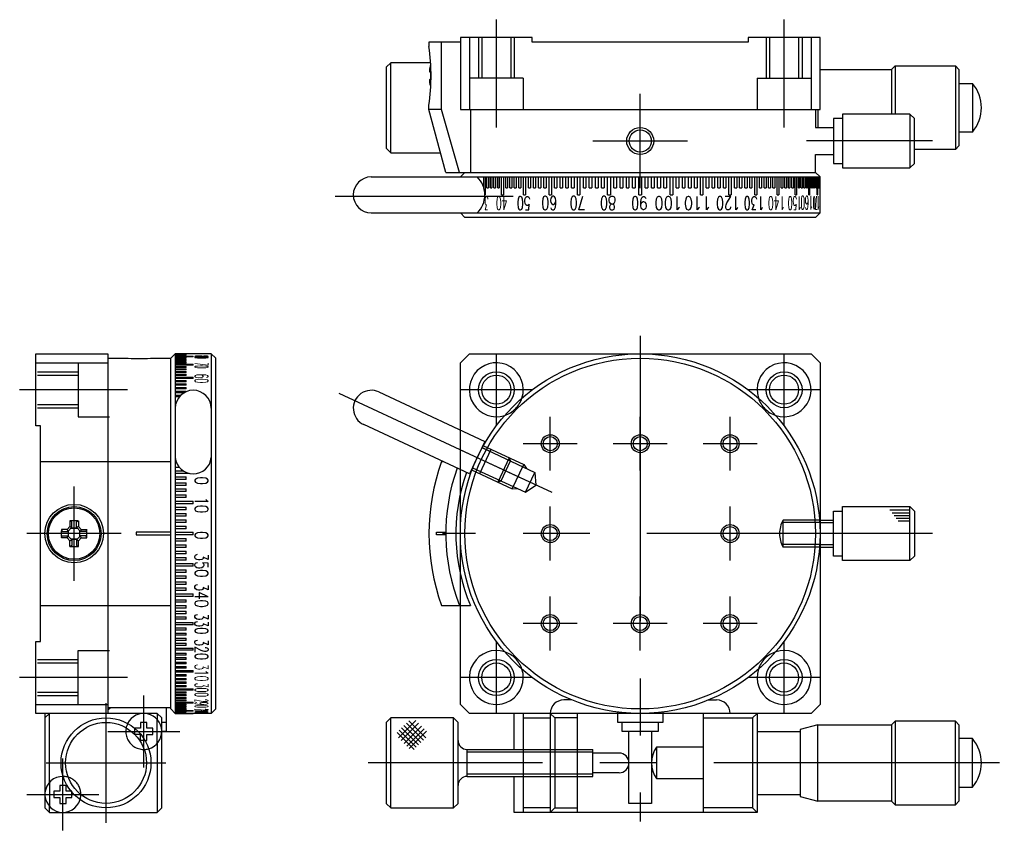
# Model space of a CAD drawing. Extents: x 1 to 228, y 0 to 146.
# Drawn here: x 3.2 to 112.1, y 55.4 to 145.6 of the extents above; entities that cross this region are included whole.
import ezdxf

# ---------------------------------------------------------------- set-up
doc = ezdxf.new("R2010")
doc.units = 0
doc.linetypes.add('CENTER', pattern=[50.8, 31.75, -6.35, 6.35, -6.35])
doc.linetypes.add('DASHED', pattern=[19.05, 12.7, -6.35])
doc.layers.get('0').update_dxf_attribs({"linetype": 'CONTINUOUS'})
doc.layers.add('CENTER', color=1, linetype='CENTER')
doc.styles.get("Standard").update_dxf_attribs({"font": 'txt.shx', "height": 3, "bigfont": 'bigfont.shx'})

msp = doc.modelspace()

# ---------------------------------------------------------------- linework, layer by layer
at = {"color": 7, "linetype": 'CONTINUOUS'}
for p, q in [((52.18, 143.1), (48.68, 143.1)), ((48.68, 143.1), (48.68, 142.6)), ((50.08, 135.6), (50.08, 143.1)), ((60.18, 143.6), (52.18, 143.6)), ((52.18, 143.6), (52.18, 135.6)), ((53.18, 143.6), (53.18, 135.6)), ((60.18, 143.1), (60.18, 143.6)), ((84.18, 143.1), (60.18, 143.1)), ((92.18, 143.6), (84.18, 143.6)), ((84.18, 143.6), (84.18, 143.1)), ((91.18, 143.6), (91.18, 135.6)), ((92.18, 135.6), (92.18, 143.6)), ((44.43, 140.8), (43.93, 140.3)), ((48.86, 140.8), (44.43, 140.8)), ((44.43, 130.8), (44.43, 140.8)), ((43.93, 140.3), (43.93, 131.3)), ((48.75, 139.81), (48.89, 139.81)), ((48.75, 139.81), (48.88, 139.66)), ((92.18, 140.05), (100.13, 140.05)), ((100.13, 140.05), (100.53, 140.45)), ((100.13, 140.05), (100.13, 135.1)), ((100.53, 140.45), (100.53, 135.1)), ((100.53, 140.45), (107.23, 140.45)), ((107.23, 140.45), (107.63, 140.05)), ((107.23, 140.45), (107.23, 131.15)), ((107.63, 140.05), (107.63, 131.55)), ((48.75, 138.89), (48.88, 139.04)), ((48.75, 138.89), (48.89, 138.89)), ((107.63, 138.5), (109.15, 138.5)), ((109.15, 138.5), (109.15, 133.1)), ((48.68, 135.6), (48.68, 136.1)), ((50.56, 128.6), (48.68, 135.6)), ((50.08, 135.6), (48.68, 135.6)), ((52.09, 128.6), (50.08, 135.6)), ((52.18, 135.6), (92.18, 135.6)), ((53.31, 135.6), (53.31, 128.6)), ((91.68, 135.6), (91.68, 133.6)), ((91.93, 135.6), (91.93, 133.6)), ((94.68, 134.6), (93.68, 134.6)), ((93.68, 134.6), (93.68, 129.6)), ((94.68, 135.1), (94.68, 129.1)), ((102.18, 135.1), (94.68, 135.1)), ((102.68, 134.6), (102.18, 135.1)), ((102.18, 135.1), (102.18, 129.1)), ((102.68, 129.6), (102.68, 134.6)), ((91.68, 133.6), (93.68, 133.6)), ((109.15, 133.1), (107.63, 133.1)), ((43.93, 131.3), (44.43, 130.8)), ((44.43, 130.8), (49.97, 130.8)), ((107.23, 131.15), (102.68, 131.15)), ((107.63, 131.55), (107.23, 131.15)), ((91.68, 128.6), (91.68, 130.6)), ((91.68, 130.6), (93.68, 130.6)), ((50.56, 128.6), (91.68, 128.6)), ((52.18, 128.1), (52.68, 128.6)), ((91.68, 128.6), (92.18, 128.1)), ((93.68, 129.6), (94.68, 129.6)), ((94.68, 129.1), (102.18, 129.1)), ((102.18, 129.1), (102.68, 129.6)), ((42.27, 128.1), (92.18, 128.1)), ((54.79, 126.89), (54.79, 128.1)), ((54.94, 128.1), (54.94, 126.1)), ((55.14, 126.9), (55.14, 128.1)), ((55.3, 128.1), (55.3, 126.9)), ((55.52, 126.9), (55.52, 128.1)), ((55.68, 128.1), (55.68, 126.9)), ((55.91, 126.9), (55.91, 128.1)), ((56.09, 128.1), (56.09, 126.9)), ((56.33, 126.9), (56.33, 128.1)), ((56.51, 128.1), (56.51, 126.9)), ((56.76, 126.1), (56.76, 128.1)), ((56.96, 128.1), (56.96, 126.1)), ((57.22, 126.9), (57.22, 128.1)), ((57.42, 128.1), (57.42, 126.9)), ((57.69, 126.9), (57.69, 128.1)), ((57.9, 128.1), (57.9, 126.9)), ((58.18, 126.9), (58.18, 128.1)), ((58.4, 128.1), (58.4, 126.9)), ((58.69, 126.9), (58.69, 128.1)), ((58.91, 128.1), (58.91, 126.9)), ((59.21, 126.1), (59.21, 128.1)), ((59.44, 128.1), (59.44, 126.1)), ((59.75, 126.9), (59.75, 128.1)), ((59.99, 128.1), (59.99, 126.9)), ((60.3, 126.9), (60.3, 128.1)), ((60.55, 128.1), (60.55, 126.9)), ((60.87, 126.9), (60.87, 128.1)), ((61.12, 128.1), (61.12, 126.9)), ((61.46, 126.9), (61.46, 128.1)), ((61.71, 128.1), (61.71, 126.9)), ((62.05, 126.1), (62.05, 128.1)), ((62.31, 128.1), (62.31, 126.1)), ((62.66, 126.9), (62.66, 128.1)), ((62.92, 128.1), (62.92, 126.9)), ((63.28, 126.9), (63.28, 128.1)), ((63.55, 128.1), (63.55, 126.9)), ((63.91, 126.9), (63.91, 128.1)), ((64.18, 128.1), (64.18, 126.9)), ((64.55, 126.9), (64.55, 128.1)), ((64.83, 128.1), (64.83, 126.9)), ((65.2, 126.1), (65.2, 128.1)), ((65.48, 128.1), (65.48, 126.1)), ((65.86, 126.9), (65.86, 128.1)), ((66.14, 128.1), (66.14, 126.9)), ((66.52, 126.9), (66.52, 128.1)), ((66.81, 128.1), (66.81, 126.9)), ((67.2, 126.9), (67.2, 128.1)), ((67.49, 128.1), (67.49, 126.9)), ((67.88, 126.9), (67.88, 128.1)), ((68.17, 128.1), (68.17, 126.9)), ((68.56, 126.1), (68.56, 128.1)), ((68.86, 128.1), (68.86, 126.1)), ((69.25, 126.9), (69.25, 128.1)), ((69.55, 128.1), (69.55, 126.9)), ((69.94, 126.9), (69.94, 128.1)), ((70.24, 128.1), (70.24, 126.9)), ((70.64, 126.9), (70.64, 128.1)), ((70.93, 128.1), (70.93, 126.9)), ((71.33, 126.9), (71.33, 128.1)), ((71.63, 128.1), (71.63, 126.9)), ((72.03, 126.1), (72.03, 128.1)), ((72.33, 128.1), (72.33, 126.1)), ((72.73, 126.9), (72.73, 128.1)), ((73.03, 128.1), (73.03, 126.9)), ((73.43, 126.9), (73.43, 128.1)), ((73.72, 128.1), (73.72, 126.9)), ((74.12, 126.9), (74.12, 128.1)), ((74.42, 128.1), (74.42, 126.9)), ((74.81, 126.9), (74.81, 128.1)), ((75.11, 128.1), (75.11, 126.9)), ((75.51, 126.1), (75.51, 128.1)), ((75.8, 128.1), (75.8, 126.1)), ((76.19, 126.9), (76.19, 128.1)), ((76.48, 128.1), (76.48, 126.9)), ((76.87, 126.9), (76.87, 128.1)), ((77.16, 128.1), (77.16, 126.9)), ((77.55, 126.9), (77.55, 128.1)), ((77.84, 128.1), (77.84, 126.9)), ((78.22, 126.9), (78.22, 128.1)), ((78.5, 128.1), (78.5, 126.9)), ((78.88, 126.1), (78.88, 128.1)), ((79.16, 128.1), (79.16, 126.1)), ((79.53, 126.9), (79.53, 128.1)), ((79.81, 128.1), (79.81, 126.9)), ((80.18, 126.9), (80.18, 128.1)), ((80.45, 128.1), (80.45, 126.9)), ((80.81, 126.9), (80.81, 128.1)), ((81.08, 128.1), (81.08, 126.9)), ((81.44, 126.9), (81.44, 128.1)), ((81.7, 128.1), (81.7, 126.9)), ((82.05, 126.1), (82.05, 128.1)), ((82.31, 128.1), (82.31, 126.1)), ((82.65, 126.9), (82.65, 128.1)), ((82.91, 128.1), (82.91, 126.9)), ((83.24, 126.9), (83.24, 128.1)), ((83.49, 128.1), (83.49, 126.9)), ((83.81, 126.9), (83.81, 128.1)), ((84.06, 128.1), (84.06, 126.9)), ((84.37, 126.9), (84.37, 128.1)), ((84.61, 128.1), (84.61, 126.9)), ((84.92, 126.1), (84.92, 128.1)), ((85.15, 128.1), (85.15, 126.1)), ((85.45, 126.9), (85.45, 128.1)), ((85.67, 128.1), (85.67, 126.9)), ((85.97, 126.9), (85.97, 128.1)), ((86.18, 128.1), (86.18, 126.9)), ((86.46, 126.9), (86.46, 128.1)), ((86.67, 128.1), (86.67, 126.9)), ((86.94, 126.9), (86.94, 128.1)), ((87.14, 128.1), (87.14, 126.9)), ((87.4, 126.1), (87.4, 128.1)), ((87.6, 128.1), (87.6, 126.1)), ((87.85, 126.9), (87.85, 128.1)), ((88.03, 128.1), (88.03, 126.9)), ((88.27, 126.9), (88.27, 128.1)), ((88.45, 128.1), (88.45, 126.9)), ((88.68, 126.9), (88.68, 128.1)), ((88.84, 128.1), (88.84, 126.9)), ((89.06, 126.9), (89.06, 128.1)), ((89.22, 128.1), (89.22, 126.9)), ((89.43, 126.1), (89.43, 128.1)), ((89.58, 128.1), (89.58, 126.1)), ((89.77, 126.9), (89.77, 128.1)), ((89.91, 128.1), (89.91, 126.9)), ((90.09, 126.9), (90.09, 128.1)), ((90.22, 128.1), (90.22, 126.9)), ((90.39, 126.9), (90.39, 128.1)), ((90.51, 128.1), (90.51, 126.9)), ((90.67, 126.9), (90.67, 128.1)), ((90.78, 128.1), (90.78, 126.9)), ((90.92, 126.1), (90.92, 128.1)), ((91.02, 128.1), (91.02, 126.1)), ((91.15, 126.9), (91.15, 128.1)), ((91.25, 128.1), (91.25, 126.9)), ((91.36, 126.9), (91.36, 128.1)), ((91.45, 128.1), (91.45, 126.9)), ((91.55, 126.9), (91.55, 128.1)), ((91.62, 128.1), (91.62, 126.9)), ((91.71, 126.9), (91.71, 128.1)), ((91.77, 128.1), (91.77, 126.9)), ((91.85, 126.1), (91.85, 128.1)), ((91.9, 128.1), (91.9, 126.1)), ((91.96, 126.9), (91.96, 128.1)), ((92.01, 128.1), (92.01, 126.9)), ((92.05, 126.9), (92.05, 128.1)), ((92.09, 128.1), (92.09, 126.9)), ((92.12, 126.9), (92.12, 128.1)), ((92.14, 128.1), (92.14, 126.9)), ((92.16, 126.9), (92.16, 128.1)), ((92.17, 128.1), (92.17, 126.9)), ((92.18, 124.1), (92.18, 128.1)), ((55.14, 126.9), (55.3, 126.9)), ((55.52, 126.9), (55.68, 126.9)), ((55.91, 126.9), (56.09, 126.9)), ((56.33, 126.9), (56.51, 126.9)), ((57.22, 126.9), (57.42, 126.9)), ((57.69, 126.9), (57.9, 126.9)), ((58.18, 126.9), (58.4, 126.9)), ((58.69, 126.9), (58.91, 126.9)), ((59.75, 126.9), (59.99, 126.9)), ((60.3, 126.9), (60.55, 126.9)), ((60.87, 126.9), (61.12, 126.9)), ((61.46, 126.9), (61.71, 126.9)), ((62.66, 126.9), (62.92, 126.9)), ((63.28, 126.9), (63.55, 126.9)), ((63.91, 126.9), (64.18, 126.9)), ((64.55, 126.9), (64.83, 126.9)), ((65.86, 126.9), (66.14, 126.9)), ((66.52, 126.9), (66.81, 126.9)), ((67.2, 126.9), (67.49, 126.9)), ((67.88, 126.9), (68.17, 126.9)), ((69.25, 126.9), (69.55, 126.9)), ((69.94, 126.9), (70.24, 126.9)), ((70.64, 126.9), (70.93, 126.9)), ((71.33, 126.9), (71.63, 126.9)), ((72.73, 126.9), (73.03, 126.9)), ((73.43, 126.9), (73.72, 126.9)), ((74.12, 126.9), (74.42, 126.9)), ((74.81, 126.9), (75.11, 126.9)), ((76.19, 126.9), (76.48, 126.9)), ((76.87, 126.9), (77.16, 126.9)), ((77.55, 126.9), (77.84, 126.9)), ((78.22, 126.9), (78.5, 126.9)), ((79.53, 126.9), (79.81, 126.9)), ((80.18, 126.9), (80.45, 126.9)), ((80.81, 126.9), (81.08, 126.9)), ((81.44, 126.9), (81.7, 126.9)), ((82.65, 126.9), (82.91, 126.9)), ((83.24, 126.9), (83.49, 126.9)), ((83.81, 126.9), (84.06, 126.9)), ((84.37, 126.9), (84.61, 126.9)), ((85.45, 126.9), (85.67, 126.9)), ((85.97, 126.9), (86.18, 126.9)), ((86.46, 126.9), (86.67, 126.9)), ((86.94, 126.9), (87.14, 126.9)), ((87.85, 126.9), (88.03, 126.9)), ((88.27, 126.9), (88.45, 126.9)), ((88.68, 126.9), (88.84, 126.9)), ((89.06, 126.9), (89.22, 126.9)), ((89.77, 126.9), (89.91, 126.9)), ((90.09, 126.9), (90.22, 126.9)), ((90.39, 126.9), (90.51, 126.9)), ((90.67, 126.9), (90.78, 126.9)), ((91.15, 126.9), (91.25, 126.9)), ((91.36, 126.9), (91.45, 126.9)), ((91.55, 126.9), (91.62, 126.9)), ((91.71, 126.9), (91.77, 126.9)), ((91.96, 126.9), (92.01, 126.9)), ((92.05, 126.9), (92.09, 126.9)), ((92.12, 126.9), (92.14, 126.9)), ((92.16, 126.9), (92.17, 126.9)), ((54.9, 126.1), (54.94, 126.1)), ((56.76, 126.1), (56.96, 126.1)), ((59.21, 126.1), (59.44, 126.1)), ((62.05, 126.1), (62.31, 126.1)), ((65.2, 126.1), (65.48, 126.1)), ((68.56, 126.1), (68.86, 126.1)), ((72.03, 126.1), (72.33, 126.1)), ((75.51, 126.1), (75.8, 126.1)), ((78.88, 126.1), (79.16, 126.1)), ((82.05, 126.1), (82.31, 126.1)), ((84.92, 126.1), (85.15, 126.1)), ((87.4, 126.1), (87.6, 126.1)), ((89.43, 126.1), (89.58, 126.1)), ((90.92, 126.1), (91.02, 126.1)), ((91.85, 126.1), (91.9, 126.1)), ((42.27, 124.1), (92.18, 124.1)), ((52.68, 123.6), (52.18, 124.1)), ((91.68, 123.6), (52.68, 123.6)), ((92.18, 124.1), (91.68, 123.6)), ((4.97, 108.44), (12.97, 108.44)), ((4.97, 100.44), (4.97, 108.44)), ((12.97, 108.44), (12.97, 68.44)), ((12.97, 107.94), (15.24, 107.94)), ((17.7, 107.94), (19.97, 107.94)), ((19.97, 107.94), (20.47, 108.44)), ((19.97, 68.94), (19.97, 107.94)), ((20.47, 108.44), (20.47, 68.44)), ((24.47, 108.44), (20.47, 108.44)), ((22.47, 108.44), (20.47, 108.44)), ((20.47, 108.43), (21.67, 108.43)), ((22.47, 108.43), (20.47, 108.43)), ((21.67, 108.42), (20.47, 108.42)), ((20.47, 108.4), (21.67, 108.4)), ((21.67, 108.38), (20.47, 108.38)), ((20.47, 108.34), (21.67, 108.34)), ((21.67, 108.31), (20.47, 108.31)), ((20.47, 108.26), (21.67, 108.26)), ((21.67, 108.22), (20.47, 108.22)), ((20.47, 108.16), (22.47, 108.16)), ((22.47, 108.1), (20.47, 108.1)), ((20.47, 108.03), (21.67, 108.03)), ((21.67, 107.97), (20.47, 107.97)), ((21.67, 108.42), (21.67, 108.43)), ((21.67, 108.38), (21.67, 108.4)), ((21.67, 108.31), (21.67, 108.34)), ((21.67, 108.22), (21.67, 108.26)), ((21.67, 107.97), (21.67, 108.03)), ((22.47, 108.43), (22.47, 108.44)), ((22.47, 108.1), (22.47, 108.16)), ((24.97, 107.94), (24.47, 108.44)), ((24.47, 108.44), (24.47, 68.44)), ((24.97, 68.94), (24.97, 107.94)), ((52.18, 107.44), (53.18, 108.44)), ((53.18, 108.44), (91.18, 108.44)), ((91.18, 108.44), (92.18, 107.44)), ((4.97, 107.44), (12.97, 107.44)), ((20.47, 107.88), (21.67, 107.88)), ((21.67, 107.8), (20.47, 107.8)), ((20.47, 107.7), (21.67, 107.7)), ((21.67, 107.62), (20.47, 107.62)), ((20.47, 107.5), (21.67, 107.5)), ((21.67, 107.41), (20.47, 107.41)), ((20.47, 107.28), (22.47, 107.28)), ((22.47, 107.18), (20.47, 107.18)), ((20.47, 107.03), (21.67, 107.03)), ((21.67, 106.92), (20.47, 106.92)), ((21.67, 107.8), (21.67, 107.88)), ((21.67, 107.62), (21.67, 107.7)), ((21.67, 107.41), (21.67, 107.5)), ((21.67, 106.92), (21.67, 107.03)), ((22.47, 107.18), (22.47, 107.28)), ((52.18, 99.97), (52.18, 107.44)), ((92.18, 107.44), (92.18, 69.44)), ((20.47, 106.77), (21.67, 106.77)), ((21.67, 106.64), (20.47, 106.64)), ((20.47, 106.48), (21.67, 106.48)), ((21.67, 106.34), (20.47, 106.34)), ((20.47, 106.16), (21.67, 106.16)), ((21.67, 106.02), (20.47, 106.02)), ((20.47, 105.83), (22.47, 105.83)), ((21.67, 106.64), (21.67, 106.77)), ((21.67, 106.34), (21.67, 106.48)), ((21.67, 106.02), (21.67, 106.16)), ((22.47, 105.68), (22.47, 105.83)), ((22.47, 105.68), (20.47, 105.68)), ((20.47, 105.48), (21.67, 105.48)), ((21.67, 105.32), (20.47, 105.32)), ((20.47, 105.1), (21.67, 105.1)), ((21.67, 104.93), (20.47, 104.93)), ((20.47, 104.7), (21.67, 104.7)), ((21.67, 105.32), (21.67, 105.48)), ((21.67, 104.93), (21.67, 105.1)), ((21.67, 104.53), (21.67, 104.7)), ((21.67, 104.53), (20.47, 104.53)), ((20.47, 104.29), (21.67, 104.29)), ((21.45, 104.1), (20.47, 104.1)), ((20.47, 103.85), (21.12, 103.85)), ((20.93, 103.66), (20.47, 103.66)), ((21.67, 104.21), (21.67, 104.29)), ((43.12, 104.19), (54.9, 98.7)), ((5.47, 100.44), (4.97, 100.44)), ((5.47, 76.44), (5.47, 100.44)), ((53.21, 95.07), (41.43, 100.57)), ((54.9, 98.7), (53.21, 95.07)), ((5.47, 96.44), (19.97, 96.44)), ((50.08, 96.44), (50.29, 96.44)), ((20.88, 95.79), (20.47, 95.79)), ((20.47, 95.42), (21.3, 95.42)), ((21.96, 95.13), (20.47, 95.13)), ((20.47, 94.76), (21.67, 94.76)), ((21.67, 94.47), (20.47, 94.47)), ((20.47, 94.09), (21.67, 94.09)), ((21.67, 93.8), (20.47, 93.8)), ((21.67, 94.47), (21.67, 94.76)), ((21.67, 93.8), (21.67, 94.09)), ((20.47, 93.42), (21.67, 93.42)), ((21.67, 93.13), (20.47, 93.13)), ((20.47, 92.74), (21.67, 92.74)), ((21.67, 93.13), (21.67, 93.42)), ((21.67, 92.45), (21.67, 92.74)), ((52.18, 83.94), (52.18, 92.94)), ((21.67, 92.45), (20.47, 92.45)), ((20.47, 92.06), (22.47, 92.06)), ((22.47, 91.76), (20.47, 91.76)), ((22.47, 91.76), (22.47, 92.06)), ((20.47, 91.37), (21.67, 91.37)), ((21.67, 91.07), (20.47, 91.07)), ((20.47, 90.67), (21.67, 90.67)), ((21.67, 91.07), (21.67, 91.37)), ((21.67, 90.38), (21.67, 90.67)), ((93.68, 85.94), (93.68, 90.94)), ((93.68, 90.94), (94.68, 90.94)), ((94.68, 85.44), (94.68, 91.44)), ((94.68, 91.44), (102.18, 91.44)), ((102.18, 85.44), (102.18, 91.44)), ((102.18, 91.44), (102.68, 90.94)), ((102.68, 90.94), (102.68, 85.94)), ((8.76, 89.85), (8.76, 89.22)), ((8.96, 89.75), (8.76, 89.85)), ((8.96, 89.14), (8.96, 89.75)), ((9.48, 89.75), (9.69, 89.85)), ((9.48, 89.14), (9.48, 89.75)), ((9.69, 89.85), (9.69, 89.22)), ((21.67, 90.38), (20.47, 90.38)), ((20.47, 89.98), (21.67, 89.98)), ((21.67, 89.68), (20.47, 89.68)), ((21.67, 89.68), (21.67, 89.98)), ((92.18, 89.94), (93.68, 89.94)), ((8.44, 88.9), (7.81, 88.9)), ((7.81, 88.9), (7.9, 88.69)), ((7.9, 88.69), (8.52, 88.69)), ((8.76, 89.22), (8.44, 88.9)), ((8.44, 88.9), (8.52, 88.7)), ((8.52, 88.69), (8.96, 89.14)), ((8.6, 88.1), (8.6, 88.77)), ((8.76, 89.22), (8.96, 89.13)), ((9.56, 89.06), (8.88, 89.06)), ((8.88, 89.06), (9.56, 89.06)), ((9.69, 89.22), (9.48, 89.13)), ((9.92, 88.69), (9.48, 89.14)), ((9.69, 89.22), (10.01, 88.9)), ((9.84, 88.1), (9.84, 88.77)), ((10.01, 88.9), (9.92, 88.7)), ((10.54, 88.69), (9.92, 88.69)), ((10.01, 88.9), (10.64, 88.9)), ((10.64, 88.9), (10.54, 88.69)), ((19.97, 88.59), (16.11, 88.59)), ((16.11, 88.59), (16.11, 88.29)), ((16.11, 88.29), (19.97, 88.29)), ((20.47, 89.28), (21.67, 89.28)), ((21.67, 88.98), (20.47, 88.98)), ((20.47, 88.59), (22.47, 88.59)), ((22.47, 88.29), (20.47, 88.29)), ((21.67, 88.98), (21.67, 89.28)), ((22.47, 88.29), (22.47, 88.59)), ((49.52, 88.29), (49.52, 88.59)), ((49.52, 88.59), (50.56, 88.59)), ((50.56, 88.29), (49.52, 88.29)), ((49.53, 88.29), (49.53, 88.59)), ((7.81, 87.97), (7.9, 88.18)), ((8.44, 87.97), (7.81, 87.97)), ((7.9, 88.18), (8.52, 88.18)), ((8.44, 87.97), (8.52, 88.18)), ((8.76, 87.65), (8.44, 87.97)), ((8.52, 88.18), (8.96, 87.73)), ((8.76, 87.65), (8.96, 87.74)), ((8.76, 87.02), (8.76, 87.65)), ((9.56, 87.82), (8.88, 87.82)), ((8.88, 87.82), (9.56, 87.82)), ((8.96, 87.73), (8.96, 87.12)), ((9.92, 88.18), (9.48, 87.73)), ((9.69, 87.65), (9.48, 87.74)), ((9.48, 87.73), (9.48, 87.12)), ((9.69, 87.65), (10.01, 87.97)), ((9.69, 87.02), (9.69, 87.65)), ((10.54, 88.18), (9.92, 88.18)), ((10.01, 87.97), (9.92, 88.18)), ((10.01, 87.97), (10.64, 87.97)), ((10.64, 87.97), (10.54, 88.18)), ((20.47, 87.89), (21.67, 87.89)), ((21.67, 87.59), (20.47, 87.59)), ((20.47, 87.19), (21.67, 87.19)), ((21.67, 87.59), (21.67, 87.89)), ((21.67, 86.89), (21.67, 87.19)), ((8.96, 87.12), (8.76, 87.02)), ((9.48, 87.12), (9.69, 87.02)), ((21.67, 86.89), (20.47, 86.89)), ((20.47, 86.49), (21.67, 86.49)), ((21.67, 86.2), (20.47, 86.2)), ((21.67, 86.2), (21.67, 86.49)), ((92.18, 86.94), (93.68, 86.94)), ((20.47, 85.8), (21.67, 85.8)), ((21.67, 85.5), (20.47, 85.5)), ((20.47, 85.11), (22.47, 85.11)), ((21.67, 85.5), (21.67, 85.8)), ((22.47, 84.81), (22.47, 85.11)), ((94.68, 85.94), (93.68, 85.94)), ((102.18, 85.44), (94.68, 85.44)), ((102.68, 85.94), (102.18, 85.44)), ((22.47, 84.81), (20.47, 84.81)), ((20.47, 84.42), (21.67, 84.42)), ((21.67, 84.13), (20.47, 84.13)), ((21.67, 84.13), (21.67, 84.42)), ((20.47, 83.74), (21.67, 83.74)), ((21.67, 83.45), (20.47, 83.45)), ((20.47, 83.07), (21.67, 83.07)), ((21.67, 83.45), (21.67, 83.74)), ((21.67, 82.78), (21.67, 83.07)), ((21.67, 82.78), (20.47, 82.78)), ((20.47, 82.4), (21.67, 82.4)), ((21.67, 82.11), (20.47, 82.11)), ((20.47, 81.74), (22.47, 81.74)), ((21.67, 82.11), (21.67, 82.4)), ((22.47, 81.45), (22.47, 81.74)), ((22.47, 81.45), (20.47, 81.45)), ((20.47, 81.08), (21.67, 81.08)), ((21.67, 80.8), (20.47, 80.8)), ((21.67, 80.8), (21.67, 81.08)), ((5.47, 80.44), (19.97, 80.44)), ((20.47, 80.44), (21.67, 80.44)), ((21.67, 80.16), (20.47, 80.16)), ((20.47, 79.8), (21.67, 79.8)), ((21.67, 80.16), (21.67, 80.44)), ((21.67, 79.53), (21.67, 79.8)), ((50.08, 80.44), (53.31, 80.44)), ((52.18, 69.44), (52.18, 80.44)), ((21.67, 79.53), (20.47, 79.53)), ((20.47, 79.18), (21.67, 79.18)), ((21.67, 78.91), (20.47, 78.91)), ((20.47, 78.57), (22.47, 78.57)), ((21.67, 78.91), (21.67, 79.18)), ((22.47, 78.31), (22.47, 78.57)), ((22.47, 78.31), (20.47, 78.31)), ((20.47, 77.96), (21.67, 77.96)), ((21.67, 77.71), (20.47, 77.71)), ((20.47, 77.38), (21.67, 77.38)), ((21.67, 77.71), (21.67, 77.96)), ((21.67, 77.13), (21.67, 77.38)), ((4.97, 68.44), (4.97, 76.44)), ((4.97, 76.44), (5.47, 76.44)), ((21.67, 77.13), (20.47, 77.13)), ((20.47, 76.8), (21.67, 76.8)), ((21.67, 76.56), (20.47, 76.56)), ((21.67, 76.56), (21.67, 76.8)), ((20.47, 76.24), (21.67, 76.24)), ((21.67, 76), (20.47, 76)), ((20.47, 75.69), (22.47, 75.69)), ((22.47, 75.46), (20.47, 75.46)), ((21.67, 76), (21.67, 76.24)), ((22.47, 75.46), (22.47, 75.69)), ((20.47, 75.16), (21.67, 75.16)), ((21.67, 74.94), (20.47, 74.94)), ((20.47, 74.65), (21.67, 74.65)), ((21.67, 74.43), (20.47, 74.43)), ((20.47, 74.15), (21.67, 74.15)), ((21.67, 74.94), (21.67, 75.16)), ((21.67, 74.43), (21.67, 74.65)), ((21.67, 73.94), (21.67, 74.15)), ((21.67, 73.94), (20.47, 73.94)), ((20.47, 73.67), (21.67, 73.67)), ((21.67, 73.47), (20.47, 73.47)), ((20.47, 73.21), (22.47, 73.21)), ((22.47, 73.02), (20.47, 73.02)), ((21.67, 73.47), (21.67, 73.67)), ((22.47, 73.02), (22.47, 73.21)), ((20.47, 72.77), (21.67, 72.77)), ((21.67, 72.58), (20.47, 72.58)), ((20.47, 72.34), (21.67, 72.34)), ((21.67, 72.17), (20.47, 72.17)), ((20.47, 71.94), (21.67, 71.94)), ((21.67, 72.58), (21.67, 72.77)), ((21.67, 72.17), (21.67, 72.34)), ((21.67, 71.77), (21.67, 71.94)), ((21.67, 71.77), (20.47, 71.77)), ((20.47, 71.55), (21.67, 71.55)), ((21.67, 71.4), (20.47, 71.4)), ((20.47, 71.19), (22.47, 71.19)), ((22.47, 71.04), (20.47, 71.04)), ((20.47, 70.85), (21.67, 70.85)), ((21.67, 71.4), (21.67, 71.55)), ((21.67, 70.71), (21.67, 70.85)), ((22.47, 71.04), (22.47, 71.19)), ((21.67, 70.71), (20.47, 70.71)), ((20.47, 70.53), (21.67, 70.53)), ((21.67, 70.39), (20.47, 70.39)), ((20.47, 70.23), (21.67, 70.23)), ((21.67, 70.1), (20.47, 70.1)), ((20.47, 69.95), (21.67, 69.95)), ((21.67, 69.84), (20.47, 69.84)), ((21.67, 70.39), (21.67, 70.53)), ((21.67, 70.1), (21.67, 70.23)), ((21.67, 69.84), (21.67, 69.95)), ((64.58, 69.94), (63.68, 69.94)), ((79.78, 69.94), (80.68, 69.94)), ((4.97, 69.44), (12.97, 69.44)), ((12.97, 69.11), (19.97, 69.11)), ((12.97, 68.84), (13.25, 69.11)), ((19.47, 69.11), (19.47, 66.44)), ((20.47, 68.44), (19.97, 68.94)), ((20.47, 69.69), (22.47, 69.69)), ((22.47, 69.59), (20.47, 69.59)), ((20.47, 69.46), (21.67, 69.46)), ((21.67, 69.37), (20.47, 69.37)), ((20.47, 69.25), (21.67, 69.25)), ((21.67, 69.17), (20.47, 69.17)), ((20.47, 69.07), (21.67, 69.07)), ((21.67, 68.99), (20.47, 68.99)), ((20.47, 68.9), (21.67, 68.9)), ((21.67, 68.84), (20.47, 68.84)), ((20.47, 68.77), (22.47, 68.77)), ((22.47, 68.71), (20.47, 68.71)), ((21.67, 69.37), (21.67, 69.46)), ((21.67, 69.17), (21.67, 69.25)), ((21.67, 68.99), (21.67, 69.07)), ((21.67, 68.84), (21.67, 68.9)), ((22.47, 69.59), (22.47, 69.69)), ((22.47, 68.71), (22.47, 68.77)), ((24.47, 68.44), (24.97, 68.94)), ((53.18, 68.44), (52.18, 69.44)), ((92.18, 69.44), (91.18, 68.44)), ((18.47, 68.44), (4.97, 68.44)), ((5.97, 68.44), (5.97, 57.94)), ((5.97, 67.94), (6.47, 68.44)), ((6.47, 60.76), (6.47, 68.44)), ((18.97, 67.94), (18.47, 68.44)), ((18.47, 68.44), (18.47, 67.76)), ((18.97, 57.94), (18.97, 67.94)), ((20.47, 68.65), (21.67, 68.65)), ((21.67, 68.61), (20.47, 68.61)), ((20.47, 68.56), (21.67, 68.56)), ((21.67, 68.53), (20.47, 68.53)), ((20.47, 68.49), (21.67, 68.49)), ((21.67, 68.47), (20.47, 68.47)), ((20.47, 68.45), (21.67, 68.45)), ((24.47, 68.44), (20.47, 68.44)), ((21.67, 68.44), (20.47, 68.44)), ((20.47, 68.44), (22.47, 68.44)), ((22.47, 68.44), (20.47, 68.44)), ((21.67, 68.61), (21.67, 68.65)), ((21.67, 68.53), (21.67, 68.56)), ((21.67, 68.47), (21.67, 68.49)), ((21.67, 68.44), (21.67, 68.45)), ((22.47, 68.44), (22.47, 68.44)), ((44.43, 67.94), (43.93, 67.44)), ((51.43, 67.94), (44.43, 67.94)), ((44.43, 57.94), (44.43, 67.94)), ((51.93, 67.44), (51.43, 67.94)), ((51.43, 57.94), (51.43, 67.94)), ((69.68, 68.44), (53.18, 68.44)), ((58.18, 64.44), (58.18, 68.44)), ((59.18, 68.44), (59.18, 57.44)), ((59.18, 67.94), (62.18, 67.94)), ((62.18, 68.44), (62.18, 57.44)), ((62.68, 67.94), (62.18, 68.44)), ((65.18, 67.94), (62.68, 67.94)), ((62.68, 67.94), (62.68, 57.94)), ((65.18, 68.44), (65.18, 57.44)), ((69.68, 67.44), (69.68, 68.59)), ((74.68, 68.59), (74.68, 67.44)), ((91.18, 68.44), (74.68, 68.44)), ((79.18, 68.44), (79.18, 57.44)), ((79.18, 67.94), (84.68, 67.94)), ((84.68, 67.94), (85.18, 68.44)), ((84.68, 67.94), (84.68, 57.94)), ((85.18, 68.44), (85.18, 57.44)), ((100.13, 67.19), (100.53, 67.59)), ((100.53, 67.59), (100.53, 58.29)), ((107.23, 67.59), (100.53, 67.59)), ((107.23, 58.29), (107.23, 67.59)), ((107.23, 67.59), (107.63, 67.19)), ((16.62, 66.79), (15.97, 66.79)), ((15.97, 66.79), (15.97, 66.78)), ((17.32, 67.44), (16.62, 67.44)), ((16.62, 67.44), (16.62, 66.79)), ((17.32, 66.79), (17.32, 67.44)), ((17.97, 66.79), (17.32, 66.79)), ((17.97, 66.09), (17.97, 66.79)), ((19.47, 67.44), (18.97, 67.44)), ((43.93, 67.44), (43.93, 58.44)), ((51.93, 58.44), (51.93, 67.44)), ((74.68, 67.44), (69.68, 67.44)), ((70.18, 66.44), (70.18, 67.44)), ((74.18, 67.44), (74.18, 66.44)), ((91.93, 67.19), (89.98, 66.66)), ((89.98, 66.66), (89.98, 59.21)), ((91.93, 58.69), (91.93, 67.19)), ((91.93, 67.19), (100.13, 67.19)), ((100.13, 67.19), (100.13, 58.69)), ((107.63, 67.19), (107.63, 58.69)), ((17.1, 65.44), (17.32, 65.44)), ((17.32, 65.44), (17.32, 66.09)), ((17.32, 66.09), (17.97, 66.09)), ((19.47, 66.44), (18.97, 66.44)), ((74.18, 66.44), (70.18, 66.44)), ((70.93, 58.44), (70.93, 66.44)), ((73.43, 66.44), (73.43, 58.44)), ((85.18, 66.44), (89.98, 66.44)), ((109.15, 65.64), (107.63, 65.64)), ((109.15, 60.24), (109.15, 65.64)), ((18.47, 65.11), (18.47, 57.44)), ((52.93, 64.44), (59.18, 64.44)), ((52.93, 61.44), (52.93, 64.44)), ((65.18, 64.44), (66.93, 64.44)), ((66.93, 61.44), (66.93, 64.44)), ((79.18, 64.69), (73.99, 64.69)), ((73.99, 64.69), (73.99, 61.19)), ((69.83, 64.04), (66.93, 64.04)), ((52.93, 61.44), (59.18, 61.44)), ((58.18, 57.44), (58.18, 61.44)), ((65.18, 61.44), (66.93, 61.44)), ((69.83, 61.84), (66.93, 61.84)), ((73.99, 61.19), (79.18, 61.19)), ((8.32, 60.44), (7.62, 60.44)), ((7.62, 60.44), (7.62, 59.79)), ((8.32, 59.79), (8.32, 60.44)), ((107.63, 60.24), (109.15, 60.24)), ((7.62, 59.79), (6.97, 59.79)), ((6.97, 59.79), (6.97, 59.09)), ((6.97, 59.09), (7.62, 59.09)), ((7.62, 59.09), (7.62, 58.44)), ((8.89, 59.79), (8.32, 59.79)), ((8.32, 58.44), (8.32, 59.09)), ((8.32, 59.09), (8.97, 59.09)), ((8.97, 59.09), (8.97, 59.69)), ((85.18, 59.44), (89.98, 59.44)), ((89.98, 59.21), (91.93, 58.69)), ((5.97, 57.94), (6.47, 57.44)), ((6.47, 57.44), (6.47, 58.11)), ((7.62, 58.44), (8.32, 58.44)), ((18.47, 57.44), (18.97, 57.94)), ((43.93, 58.44), (44.43, 57.94)), ((44.43, 57.94), (51.43, 57.94)), ((51.43, 57.94), (51.93, 58.44)), ((62.18, 57.94), (59.18, 57.94)), ((62.68, 57.94), (62.18, 57.44)), ((62.68, 57.94), (65.18, 57.94)), ((73.43, 58.44), (70.93, 58.44)), ((84.68, 57.94), (79.18, 57.94)), ((84.68, 57.94), (85.18, 57.44)), ((100.13, 58.69), (91.93, 58.69)), ((100.53, 58.29), (100.13, 58.69)), ((100.53, 58.29), (107.23, 58.29)), ((107.63, 58.69), (107.23, 58.29)), ((6.47, 57.44), (18.47, 57.44)), ((85.18, 57.44), (58.18, 57.44))]:
    msp.add_line(p, q, dxfattribs=at)
at = {"color": 3, "linetype": 'DASHED'}
for p, q in [((54.18, 143.6), (54.18, 139.1)), ((54.56, 143.6), (54.56, 139.1)), ((57.8, 143.6), (57.8, 139.1)), ((58.18, 143.6), (58.18, 139.1)), ((86.18, 143.6), (86.18, 139.1)), ((86.56, 143.6), (86.56, 139.1)), ((89.8, 143.6), (89.8, 139.1)), ((90.18, 143.6), (90.18, 139.1)), ((59.18, 139.1), (53.18, 139.1)), ((59.18, 139.1), (59.18, 135.6)), ((85.18, 139.1), (91.18, 139.1)), ((85.18, 139.1), (85.18, 135.6)), ((9.66, 107.44), (9.66, 101.44)), ((5.16, 106.44), (9.66, 106.44)), ((5.16, 106.06), (9.66, 106.06)), ((5.16, 102.81), (9.66, 102.81)), ((5.16, 102.44), (9.66, 102.44)), ((9.66, 101.44), (13.16, 101.44)), ((52.18, 92.94), (52.18, 99.97)), ((54.69, 98.25), (59.22, 96.13)), ((54.33, 95.11), (55.59, 97.82)), ((54.57, 98), (60.46, 95.25)), ((54.58, 98.02), (55.49, 97.6)), ((57.62, 96.88), (56.35, 94.16)), ((56.71, 94.29), (57.75, 96.52)), ((57.75, 96.52), (57.62, 96.88)), ((57.95, 93.41), (59.22, 96.13)), ((59.22, 96.13), (59.53, 95.69)), ((53.42, 95.53), (57.95, 93.41)), ((53.53, 95.77), (59.43, 93.03)), ((53.53, 95.75), (54.43, 95.33)), ((59.43, 93.03), (60.46, 95.25)), ((60.46, 95.25), (60.59, 93.84)), ((56.35, 94.16), (56.71, 94.29)), ((59.43, 93.03), (60.59, 93.84)), ((57.95, 93.41), (58.49, 93.46)), ((92.18, 89.66), (87.94, 89.66)), ((92.18, 89.94), (88.08, 89.94)), ((88.08, 86.94), (88.08, 89.94)), ((92.18, 87.21), (87.94, 87.21)), ((92.18, 86.94), (88.08, 86.94)), ((52.18, 80.44), (52.18, 83.94)), ((9.66, 69.44), (9.66, 75.44)), ((9.66, 75.44), (13.16, 75.44)), ((5.16, 74.44), (9.66, 74.44)), ((5.16, 74.06), (9.66, 74.06)), ((5.16, 70.81), (9.66, 70.81)), ((5.16, 70.44), (9.66, 70.44)), ((18.47, 65.11), (18.47, 67.76)), ((74.68, 68.44), (69.68, 68.44)), ((15.97, 66.09), (15.97, 66.78)), ((16.62, 66.09), (15.97, 66.09)), ((16.62, 65.44), (16.62, 66.09)), ((17.1, 65.44), (16.62, 65.44)), ((59.18, 64.44), (65.18, 64.44)), ((59.18, 64.16), (65.18, 64.16)), ((59.18, 61.71), (65.18, 61.71)), ((59.18, 61.44), (65.18, 61.44)), ((6.47, 60.76), (6.47, 58.11)), ((8.97, 59.79), (8.89, 59.79)), ((8.97, 59.69), (8.97, 59.79))]:
    msp.add_line(p, q, dxfattribs=at)
at = {"color": 3, "linetype": 'CONTINUOUS'}
for p, q in [((99.95, 91.07), (102.18, 91.07)), ((100.19, 90.76), (102.18, 90.76)), ((100.41, 90.47), (102.18, 90.47)), ((92.18, 89.66), (93.68, 89.66)), ((100.64, 90.17), (102.18, 90.17)), ((100.87, 89.87), (102.18, 89.87)), ((92.18, 87.21), (93.68, 87.21)), ((45.29, 65.74), (47.22, 67.67)), ((46.43, 67.62), (48.32, 65.73)), ((45.39, 66.58), (47.28, 64.69)), ((45.58, 65.44), (47.51, 67.37)), ((45.65, 66.84), (47.54, 64.94)), ((45.9, 67.09), (47.8, 65.2)), ((45.93, 65.09), (47.86, 67.02)), ((46.17, 67.36), (48.06, 65.47)), ((46.23, 64.8), (48.16, 66.73)), ((45.15, 66.34), (47.04, 64.45)), ((46.5, 64.53), (48.43, 66.46)), ((52.93, 64.16), (59.18, 64.16)), ((65.18, 64.16), (66.93, 64.16)), ((52.93, 61.71), (59.18, 61.71)), ((65.18, 61.71), (66.93, 61.71))]:
    msp.add_line(p, q, dxfattribs=at)
for centre, radius in [((72.18, 132.1), 1.5), ((56.18, 104.44), 2), ((88.18, 104.44), 2), ((62.18, 98.44), 1), ((72.18, 98.44), 1), ((82.18, 98.44), 1), ((62.18, 88.44), 1), ((82.18, 88.44), 1), ((62.18, 78.44), 1), ((72.18, 78.44), 1), ((82.18, 78.44), 1), ((56.18, 72.44), 2), ((88.18, 72.44), 2)]:
    msp.add_circle(centre, radius, dxfattribs=at)
at = {"color": 7, "linetype": 'CONTINUOUS'}
for centre, radius in [((72.18, 132.1), 1.23), ((72.18, 88.44), 20), ((72.18, 88.44), 19.5), ((56.18, 104.44), 1.62), ((88.18, 104.44), 1.62), ((62.18, 98.44), 0.783), ((72.18, 98.44), 0.783), ((82.18, 98.44), 0.783), ((9.22, 88.44), 3.25), ((9.22, 88.44), 3), ((9.22, 88.44), 2.86), ((62.18, 88.44), 0.783), ((82.18, 88.44), 0.783), ((62.18, 78.44), 0.783), ((72.18, 78.44), 0.783), ((82.18, 78.44), 0.783), ((56.18, 72.44), 1.62), ((88.18, 72.44), 1.62), ((12.77, 62.94), 5), ((12.77, 62.94), 4.5)]:
    msp.add_circle(centre, radius, dxfattribs=at)
for centre, radius, start, end in [((25.41, 139.35), 23.5, 352.0506, 7.9494), ((53.57, 139.35), 4.88, 164.1523, 170.7667), ((53.57, 139.97), 4.82, 178.1031, 181.8969), ((54.39, 139.35), 5.51, 175.1693, 184.8307), ((53.57, 138.73), 4.82, 178.1031, 181.8969), ((53.57, 139.35), 4.88, 189.2333, 195.8477), ((105.93, 135.8), 4.2, 319.9948, 40.0052), ((42.27, 126.1), 2, 90, 270), ((52.11, 126.1), 2.79, 314.1804, 45.8196), ((16.47, 127.4), 19.5, 266.385, 273.615), ((56.18, 104.44), 3, 341.9694, 288.0306), ((88.18, 104.44), 3, 251.9694, 198.0306), ((22.47, 102.38), 2, 0, 180), ((42.27, 102.38), 2, 65, 245), ((22.47, 97.09), 2.01, 185.648, 354.346), ((72.18, 88.44), 23.5, 160.0972, 199.9028), ((72.18, 88.44), 21.62, 160.3068, 201.7127), ((72.18, 88.44), 20.5, 160.5987, 202.9697), ((9.22, 80.32), 9.55, 87.212, 92.788), ((9.22, 80.32), 9.55, 87.212, 92.788), ((17.34, 88.44), 9.55, 177.212, 182.788), ((1.1, 88.44), 9.55, 357.212, 2.788), ((9.22, 96.55), 9.55, 267.212, 272.788), ((9.22, 96.55), 9.55, 267.212, 272.788), ((56.18, 72.44), 3, 71.9694, 18.0306), ((88.18, 72.44), 3, 161.9694, 108.0306), ((63.68, 68.44), 1.5, 90, 180), ((80.68, 68.44), 1.5, 360, 90), ((16.97, 66.44), 2, 285.8193, 153.7918), ((52.93, 65.44), 1, 180, 270), ((105.93, 62.94), 4.2, 319.9948, 40.0052), ((76.43, 62.94), 3, 144.3147, 215.6853), ((69.83, 62.94), 1.1, 270, 90), ((7.97, 59.44), 2, 89.1297, 343.0668), ((52.93, 60.44), 1, 90, 180)]:
    msp.add_arc(centre, radius, start, end, dxfattribs=at)
at = {"color": 3, "linetype": 'DASHED'}
for centre, radius, start, end in [((56.18, 104.44), 3, 288.0306, 341.9694), ((88.18, 104.44), 3, 198.0306, 251.9694), ((90.68, 88.44), 3, 150, 210), ((56.18, 72.44), 3, 18.0306, 71.9694), ((88.18, 72.44), 3, 108.0306, 161.9694), ((16.97, 66.44), 2, 153.7918, 285.8193), ((7.97, 59.44), 2, 343.0668, 89.1297)]:
    msp.add_arc(centre, radius, start, end, dxfattribs=at)
at = {"layer": 'CENTER', "color": 1, "linetype": 'CENTER'}
for p, q in [((56.18, 133.6), (56.18, 145.6)), ((88.18, 133.6), (88.18, 145.6)), ((72.18, 126.85), (72.18, 137.35)), ((66.93, 132.1), (77.43, 132.1)), ((104.68, 132.1), (90.68, 132.1)), ((38.27, 125.96), (58.05, 125.96)), ((72.18, 110.44), (72.18, 56.44)), ((56.18, 100.44), (56.18, 108.44)), ((88.18, 100.44), (88.18, 108.44)), ((15.16, 104.44), (3.16, 104.44)), ((38.65, 104.07), (59.04, 94.56)), ((60.18, 104.44), (52.18, 104.44)), ((92.18, 104.44), (84.18, 104.44)), ((62.18, 95.44), (62.18, 101.44)), ((72.18, 95.44), (72.18, 101.44)), ((82.18, 95.44), (82.18, 101.44)), ((65.18, 98.44), (59.18, 98.44)), ((75.18, 98.44), (69.18, 98.44)), ((85.18, 98.44), (79.18, 98.44)), ((62.4, 93), (52.24, 97.73)), ((9.22, 83.19), (9.22, 93.69)), ((62.18, 85.44), (62.18, 91.44)), ((82.18, 85.44), (82.18, 91.44)), ((14.47, 88.44), (3.97, 88.44)), ((104.68, 88.44), (50.18, 88.44)), ((65.18, 88.44), (59.18, 88.44)), ((85.18, 88.44), (79.18, 88.44)), ((62.18, 75.44), (62.18, 81.44)), ((72.18, 75.44), (72.18, 81.44)), ((82.18, 75.44), (82.18, 81.44)), ((65.18, 78.44), (59.18, 78.44)), ((75.18, 78.44), (69.18, 78.44)), ((85.18, 78.44), (79.18, 78.44)), ((56.18, 68.44), (56.18, 76.44)), ((88.18, 68.44), (88.18, 76.44)), ((15.16, 72.44), (3.16, 72.44)), ((60.18, 72.44), (52.18, 72.44)), ((92.18, 72.44), (84.18, 72.44)), ((16.97, 62.44), (16.97, 70.44)), ((12.77, 56.29), (12.77, 69.59)), ((12.97, 66.44), (20.97, 66.44)), ((7.97, 55.44), (7.97, 63.44)), ((6.12, 62.94), (19.42, 62.94)), ((112.13, 62.94), (41.93, 62.94)), ((3.97, 59.44), (11.97, 59.44))]:
    msp.add_line(p, q, dxfattribs=at)

# ---------------------------------------------------------------- texts
at = {"color": 7, "linetype": 'CONTINUOUS'}
for s, rotation, width, p in [('3', 180, 0.3, (55.31, 125.93)), ('40', 180, 0.5, (57.42, 125.93)), ('50', 180, 0.6, (60, 125.93)), ('60', 180, 0.7, (62.97, 125.96)), ('70', 180, 0.7, (66.13, 125.95)), ('80', 180, 0.7, (69.5, 125.95)), ('90', 180, 0.7, (72.97, 125.93)), ('100', 180, 0.8, (76.85, 125.93)), ('110', 180, 0.8, (80.12, 125.93)), ('120', 180, 0.7, (83.31, 125.93)), ('130', 180, 0.6, (86.01, 125.93)), ('140', 180, 0.5, (88.31, 125.93)), ('150', 180, 0.4, (90.15, 125.93)), ('160', 180, 0.3, (91.39, 125.99)), ('170', 180, 0.15, (92.12, 125.98)), ('80', 270, 0.1, (22.64, 108.24)), ('70', 270, 0.2, (22.64, 107.45)), ('60', 270, 0.4, (22.64, 106.21)), (' 0', 270, 0.7, (22.64, 95.71)), ('10', 270, 0.7, (22.64, 92.52)), ('0', 270, 0.7, (22.64, 88.7)), ('350', 270, 0.7, (22.64, 86.27)), ('340', 270, 0.7, (22.64, 82.91)), ('330', 270, 0.6, (22.64, 79.56)), ('320', 270, 0.6, (22.64, 76.7)), ('310', 270, 0.5, (22.64, 73.93)), ('300', 270, 0.4, (22.64, 71.82)), ('290', 270, 0.2, (22.64, 70.02)), ('280', 270, 0.1, (22.64, 68.93))]:
    msp.add_text(s, height=1.5, rotation=rotation, dxfattribs=dict(at, width=width)).set_placement(p)

doc.saveas('drawing.dxf')
